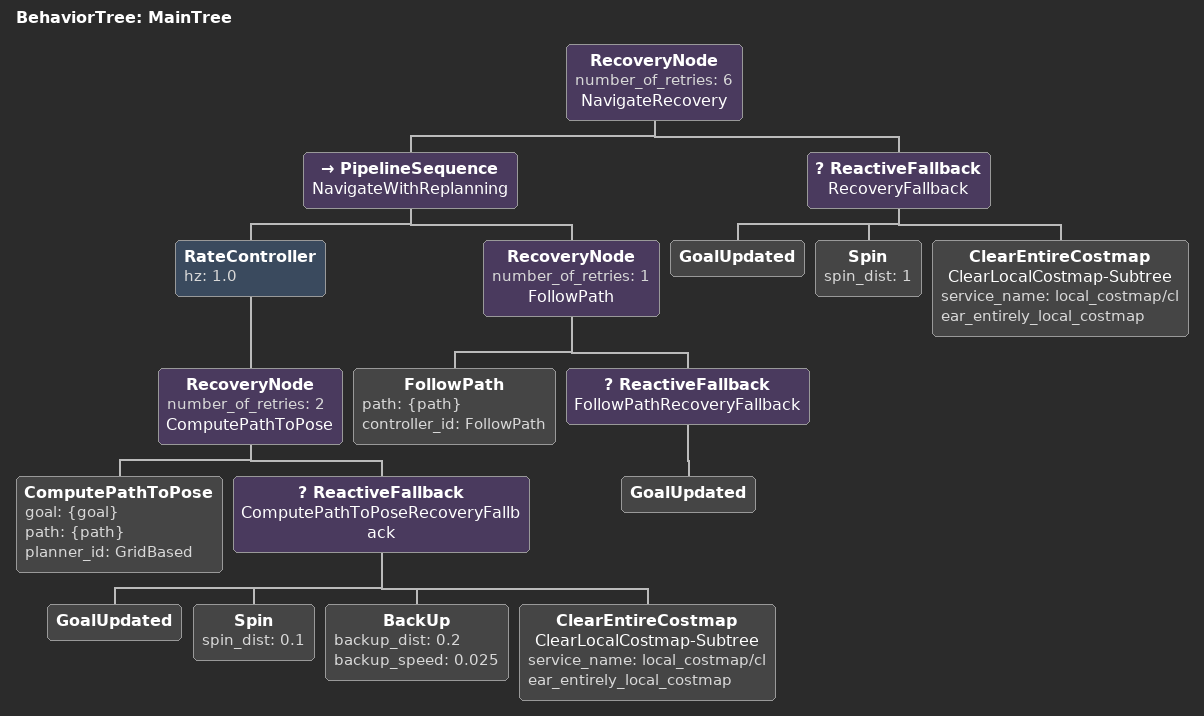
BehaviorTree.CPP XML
<root main_tree_to_execute="MainTree">
    <BehaviorTree ID="MainTree">
        <RecoveryNode number_of_retries="6" name="NavigateRecovery">
            <PipelineSequence name="NavigateWithReplanning">
                <RateController hz="1.0">
                    <RecoveryNode number_of_retries="2" name="ComputePathToPose">
                        <ComputePathToPose goal="{goal}" path="{path}" planner_id="GridBased"/>
                        <ReactiveFallback name="ComputePathToPoseRecoveryFallback">
                            <GoalUpdated/>
                            <Spin spin_dist="0.1"/>
                            <BackUp backup_dist="0.2" backup_speed="0.025"/>
                            <ClearEntireCostmap name="ClearLocalCostmap-Subtree" service_name="local_costmap/clear_entirely_local_costmap"/>
                        </ReactiveFallback>
                    </RecoveryNode>
                </RateController>
                <RecoveryNode number_of_retries="1" name="FollowPath">
                    <FollowPath path="{path}" controller_id="FollowPath"/>
                    <ReactiveFallback name="FollowPathRecoveryFallback">
                        <GoalUpdated/>
                    </ReactiveFallback>
                </RecoveryNode>
            </PipelineSequence>
            <ReactiveFallback name="RecoveryFallback">
                <GoalUpdated/>
                <Spin spin_dist="1"/>

                <ClearEntireCostmap name="ClearLocalCostmap-Subtree" service_name="local_costmap/clear_entirely_local_costmap"/>
            </ReactiveFallback>
        </RecoveryNode>
    </BehaviorTree>
</root>
